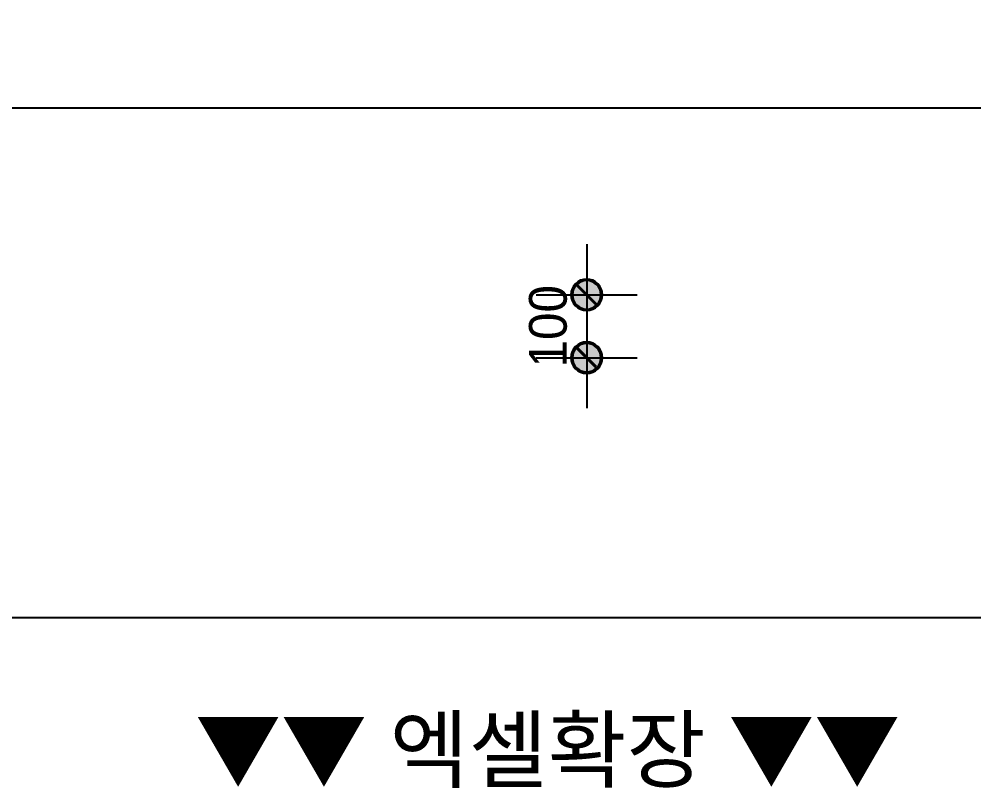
# Model space of a CAD drawing. Header units: inches. Extents: x 262342 to 305842, y 10210 to 38486.
# Drawn here: x 293078 to 294595, y 26222 to 27444 of the extents above; entities that cross this region are included whole.
import ezdxf
from ezdxf.enums import TextEntityAlignment as Align

# ---------------------------------------------------------------- set-up
doc = ezdxf.new("R2010")
doc.units = ezdxf.units.IN
doc.header["$LTSCALE"] = 50
doc.header["$MEASUREMENT"] = 0
for name, color, linetype in [('07-DIM WAL', 5, 'Continuous'), ('253', 253, 'Continuous'), ('RC-LIGHT', 7, 'Continuous'), ('설비', 140, 'Continuous')]:
    doc.layers.add(name, color=color, linetype=linetype)
doc.styles.add('HY 울릉도 L', font='')
doc.styles.add('코레일둥고', font='Korail_Round_Gothic_Medium.ttf')
doc.styles.get('HY 울릉도 L').set_extended_font_data('HY울릉도L')
doc.dimstyles.new('30', dxfattribs={"dimscale": 30, "dimtxt": 2, "dimasz": 1, "dimexe": 1, "dimexo": 1, "dimgap": 1, "dimtad": 1, "dimdec": 0, "dimrnd": 0.05, "dimdsep": 46, "dimlunit": 6, "dimtxsty": 'HY 울릉도 L', "dimblk": 'ARCHTICK', "dimcen": 2.5, "dimdle": 1, "dimclrd": 133, "dimclre": 133, "dimclrt": 30, "dimadec": 0, "dimazin": 0, "dimtfac": 1, "dimtdec": 0, "dimtix": 1, "dimtmove": 2, "dimatfit": 3, "dimldrblk": 'ARCHTICK', "dimfxl": 1, "dimlwd": -1, "dimlwe": -1, "dimarcsym": 0})

# ---------------------------------------------------------------- blocks, each defined once
blk = doc.blocks.new('1')
at = {"linetype": 'Continuous'}
h = blk.add_hatch(color=4, dxfattribs=at)
h.dxf.hatch_style = 1
edge = h.paths.add_edge_path()
edge.add_arc((11539653.5, -14273503.8), 37.5, 0, 360)
at = {"color": 1, "linetype": 'Continuous'}
for p, q in [((11539653.5, -14273637.1), (11539653.5, -14273370.5)), ((11539520.2, -14273503.8), (11539786.8, -14273503.8))]:
    blk.add_line(p, q, dxfattribs=at)
at = {"color": 4, "linetype": 'Continuous'}
for radius in [41.5, 37.5]:
    blk.add_circle((11539653.5, -14273503.8), radius, dxfattribs=at)
blk = doc.blocks.new('_ArchTick')
at = {"color": 0, "linetype": 'ByBlock', "const_width": 0.15}
blk.add_lwpolyline([(-0.5, -0.5), (0.5, 0.5)], dxfattribs=at)
blk = doc.blocks.new('*D1264')
at = {"layer": '07-DIM WAL', "color": 133}
for p, q in [((293980, 27035.5), (293980, 26875.5)), ((294010, 27005.5), (294010, 27005.5)), ((293950, 26905.5), (293950, 26905.5))]:
    blk.add_line(p, q, dxfattribs=at)
at = {"layer": 'Defpoints', "color": 0}
for p in [(293980, 27005.5), (293980, 26905.5), (293980, 26905.5)]:
    blk.add_point(p, dxfattribs=at)
at = {"layer": '07-DIM WAL', "color": 133, "xscale": 30, "yscale": 30, "zscale": 30}
for p, rotation in [((293980, 27005.5), 270), ((293980, 26905.5), 90)]:
    blk.add_blockref('_ArchTick', p, dxfattribs=dict(at, rotation=rotation))
at = {"layer": '07-DIM WAL', "color": 30, "insert": (293918.7, 26955.5), "char_height": 60, "attachment_point": 5, "rotation": 90, "style": 'HY 울릉도 L'}
blk.add_mtext('100', dxfattribs=at)

msp = doc.modelspace()

# ---------------------------------------------------------------- linework, layer by layer
at = {"layer": '253'}
msp.add_lwpolyline([(292717, 30009), (295249, 30009, -0.414214), (295549, 29709), (295549, 27602, -0.414214), (295249, 27302), (292717, 27302, -0.414214), (292417, 27602), (292417, 29709, -0.414214)], format="xyb", close=True, dxfattribs=at)
at = {"layer": 'RC-LIGHT'}
msp.add_line((295474, 26492), (291817, 26492), dxfattribs=at)

# ---------------------------------------------------------------- block references
at = {"layer": 'RC-LIGHT', "xscale": -0.6024096385271789, "yscale": 0.6024096385271789, "zscale": 0.6024096385271789, "rotation": 180}
for p in [(-6657618.5, -8571490.8), (-6657618.5, -8571590.8)]:
    msp.add_blockref('1', p, dxfattribs=at)

# ---------------------------------------------------------------- texts
at = {"layer": '설비', "color": 30, "style": '코레일둥고'}
msp.add_text('▼▼ 엑셀확장 ▼▼', height=100, dxfattribs=at).set_placement((293357.8, 26332.7), align=Align.TOP_LEFT)

# ---------------------------------------------------------------- dimensions: what is measured, and where the dimension line sits
at = {"layer": '07-DIM WAL'}
dim = msp.add_linear_dim(base=(293980, 26905.5), p1=(293980, 27005.5), p2=(293980, 26905.5), angle=270, dimstyle='30', override={"dimtfill": 0}, dxfattribs=at)
dim.commit()
dim.dimension.update_dxf_attribs({"geometry": '*D1264', "text_midpoint": (293918.7, 26955.5)})

doc.saveas('drawing.dxf')
